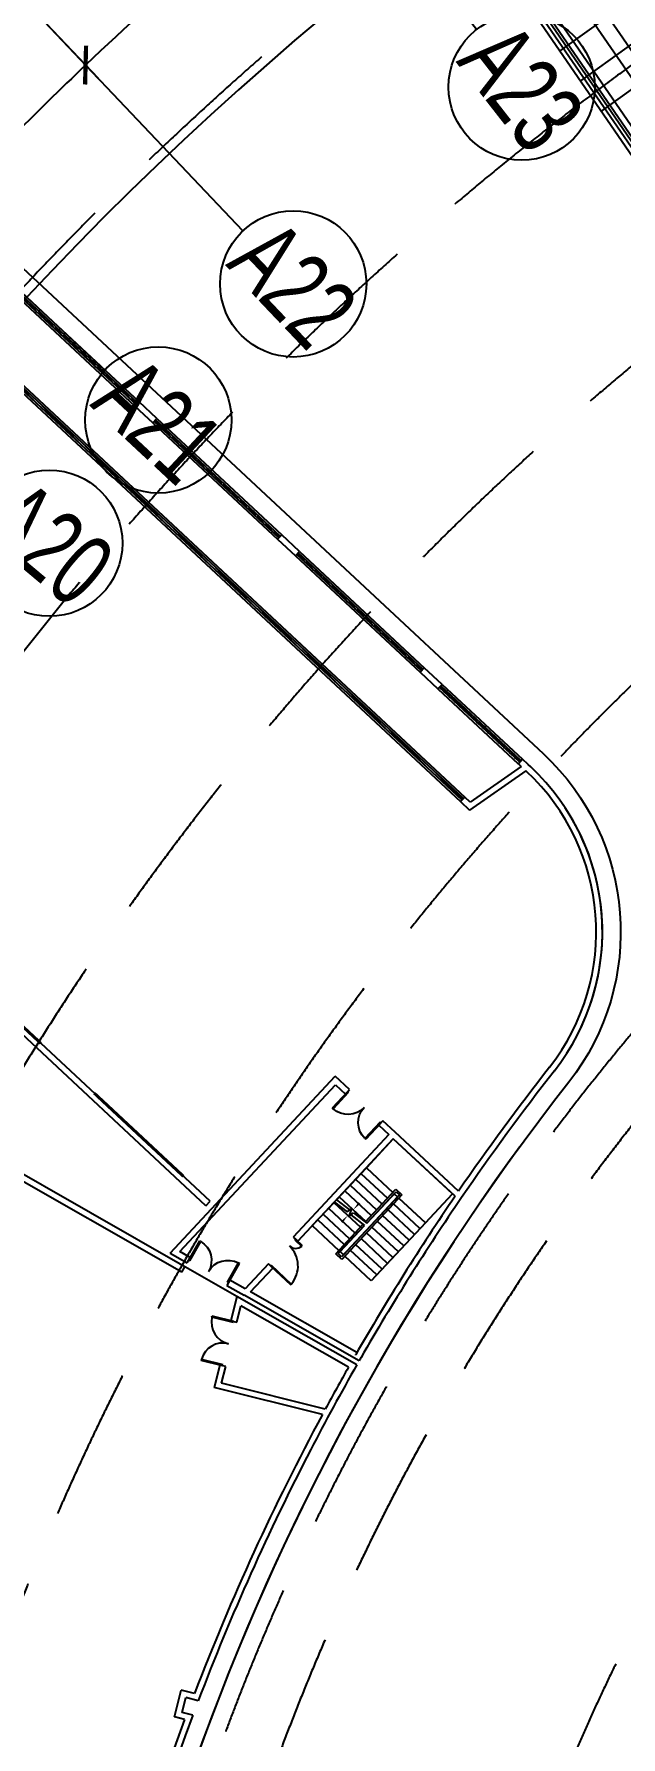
# Model space of a CAD drawing. Extents: x 36903891 to 38126251, y 2073392 to 2924740.
# Drawn here: x 37031680 to 37050943, y 2313720 to 2369613 of the extents above; entities that cross this region are included whole.
import ezdxf
from ezdxf.enums import TextEntityAlignment as Align
from ezdxf.xclip import XClip

# ---------------------------------------------------------------- set-up
doc = ezdxf.new("R2010")
doc.units = 0
doc.header["$LTSCALE"] = 1000
doc.header["$XCLIPFRAME"] = 0
for name, pattern in [('CENTER', [2, 1.25, -0.25, 0.25, -0.25]), ('CENTER2', [28.575, 19.05, -3.175, 3.175, -3.175]), ('HIDDEN', [0.375, 0.25, -0.125])]:
    doc.linetypes.add(name, pattern=pattern)
doc.layers.get('0').update_dxf_attribs({"color": 8})
doc.layers.get('Defpoints').update_dxf_attribs({"color": 8})
for name, color, linetype in [('#幕墙线-平面', 8, 'Continuous'), ('#标注', 8, 'Continuous'), ('#虚线', 8, 'HIDDEN'), ('#轴线', 8, 'CENTER2'), ('1-WIN-1', 8, 'Continuous'), ('A-AL-E', 8, 'Continuous'), ('A-FLOR', 8, 'Continuous'), ('A-GRID', 8, 'CENTER'), ('A-STRS-HRAL', 8, 'Continuous'), ('DIM', 8, 'Continuous'), ('周边建筑', 8, 'Continuous')]:
    doc.layers.add(name, color=color, linetype=linetype)
doc.styles.add('#文字', font='jrs.shx', dxfattribs={"width": 0.7, "bigfont": 'hztxt.shx'})
doc.styles.add('JHZX', font='jrs.shx', dxfattribs={"width": 0.6, "bigfont": 'jhz.shx'})
doc.dimstyles.new('JZBZ-600', dxfattribs={"dimscale": 600, "dimtxt": 3, "dimasz": 1.5, "dimexe": 1, "dimexo": 1, "dimgap": 0.5, "dimtad": 1, "dimdec": 0, "dimdsep": 46, "dimtxsty": 'JHZX', "dimblk1": 'ARCHTICK', "dimblk2": 'ARCHTICK', "dimsah": 1, "dimcen": 0, "dimclrd": 1, "dimclre": 1, "dimclrt": 2, "dimadec": 1, "dimazin": 2, "dimtfac": 1, "dimtdec": 0, "dimtix": 1, "dimtmove": 0, "dimatfit": 3, "dimfxl": 1, "dimtolj": 1, "dimlwd": -1, "dimlwe": -1, "dimarcsym": 1})

# ---------------------------------------------------------------- blocks, each defined once
blk = doc.blocks.new('_ARCHTICK')
at = {"color": 0, "linetype": 'ByBlock', "const_width": 0.15}
blk.add_lwpolyline([(-0.5, -0.5), (0.5, 0.5)], dxfattribs=at)
blk = doc.blocks.new('*D127')
at = {"layer": '#标注', "transparency": 16777216}
for p, q in [((36703702, 3017080), (36711398, 3007230)), ((36694618, 3009252), (36703223, 3000185))]:
    blk.add_line(p, q, dxfattribs=at)
blk.add_arc((36780595, 2918663), 112993, 128.00018, 133.50364, dxfattribs=at)
at = {"layer": 'Defpoints', "color": 0, "transparency": 16777216}
for p in [(36703333, 3017553), (36694205, 3009687), (36708214, 3005430), (36780595, 2918663)]:
    blk.add_point(p, dxfattribs=at)
at = {"layer": '#标注', "transparency": 16777216, "xscale": 900, "yscale": 900, "zscale": 900}
for p, rotation in [((36711029, 3007702), 38.00018233427483), ((36702810, 3000620), 223.5036351110636)]:
    blk.add_blockref('_ARCHTICK', p, dxfattribs=dict(at, rotation=rotation))
at = {"layer": '#标注', "transparency": 16777216, "insert": (36706051, 3005169), "char_height": 1800, "attachment_point": 5, "rotation": 40.7519, "style": 'JHZX'}
blk.add_mtext('\\A1;5.5°', dxfattribs=at)
blk = doc.blocks.new('*D134')
at = {"layer": '#标注', "transparency": 16777216}
for p, q in [((36703702, 3017080), (36713863, 3004073)), ((36670314, 2860018), (36684887, 2867766))]:
    blk.add_line(p, q, dxfattribs=at)
blk.add_arc((36780593, 2918654), 108993, 127.99706, 208, dxfattribs=at)
at = {"layer": 'Defpoints', "color": 0, "transparency": 16777216}
for p in [(36703333, 3017553), (36682082, 2965294), (36780593, 2918654), (36669784, 2859736)]:
    blk.add_point(p, dxfattribs=at)
at = {"layer": '#标注', "transparency": 16777216, "xscale": 900, "yscale": 900, "zscale": 900}
for p, rotation in [((36713494, 3004546), 37.99705879158983), ((36684357, 2867485), 297.9999999999915)]:
    blk.add_blockref('_ARCHTICK', p, dxfattribs=dict(at, rotation=rotation))
at = {"layer": '#标注', "transparency": 16777216, "insert": (36672808, 2941567), "char_height": 1800, "attachment_point": 5, "rotation": 77.9985, "style": 'JHZX'}
blk.add_mtext('\\A1;80°', dxfattribs=at)
blk = doc.blocks.new('*D149')
at = {"layer": '#标注', "transparency": 16777216}
for p, q in [((36694622, 3009249), (36703226, 3000181)), ((36689257, 3003837), (36698398, 2995312))]:
    blk.add_line(p, q, dxfattribs=at)
blk.add_arc((36780593, 2918654), 112993, 133.5, 136.99624, dxfattribs=at)
at = {"layer": 'Defpoints', "color": 0, "transparency": 16777216}
for p in [(36694209, 3009684), (36688818, 3004246), (36701162, 2999018), (36780593, 2918654)]:
    blk.add_point(p, dxfattribs=at)
at = {"layer": '#标注', "transparency": 16777216, "xscale": 900, "yscale": 900, "zscale": 900}
for p, rotation in [((36702813, 3000617), 43.50000000012503), ((36697960, 2995721), 226.9962407217666)]:
    blk.add_blockref('_ARCHTICK', p, dxfattribs=dict(at, rotation=rotation))
at = {"layer": '#标注', "transparency": 16777216, "insert": (36699497, 2999051), "char_height": 1800, "attachment_point": 5, "rotation": 45.2481, "style": 'JHZX'}
blk.add_mtext('\\A1;3.5°', dxfattribs=at)
blk = doc.blocks.new('*U49')
blk.add_line((20, 0), (0, 0))
blk.add_circle((24, 0), 4)
at = {"style": 'JHZX', "width": 0.75}
blk.add_attdef('AXES', text='', height=4, dxfattribs=at).set_placement((24, 0), align=Align.MIDDLE_CENTER)
blk = doc.blocks.new('*D53')
at = {"layer": '#标注', "transparency": 16777216}
for p, q in [((36709851, 3021595), (36719200, 3007992)), ((36869683, 3006201), (36857910, 2994633))]:
    blk.add_line(p, q, dxfattribs=at)
blk.add_arc((36780595, 2918663), 108993, 44.49706, 124.5, dxfattribs=at)
at = {"layer": 'Defpoints', "color": 0, "transparency": 16777216}
for p in [(36709511, 3022089), (36815783, 3021819), (36870111, 3006621), (36780595, 2918663)]:
    blk.add_point(p, dxfattribs=at)
at = {"layer": '#标注', "transparency": 16777216, "xscale": 900, "yscale": 900, "zscale": 900}
for p, rotation in [((36718860, 3008487), 214.4999999999928), ((36858338, 2995053), 314.497058791603)]:
    blk.add_blockref('_ARCHTICK', p, dxfattribs=dict(at, rotation=rotation))
at = {"layer": '#标注', "transparency": 16777216, "insert": (36791159, 3028348), "char_height": 1800, "attachment_point": 5, "rotation": 354.4985, "style": 'JHZX'}
blk.add_mtext('\\A1;80°', dxfattribs=at)
blk = doc.blocks.new('DOTE-11')
at = {"layer": '#虚线', "ltscale": 20}
for radius, start, end in [(117100, 127.09412, 208), (109300, 127.27938, 208), (101500, 127.49316, 208), (93700, 127.74258, 208), (85900, 128.03738, 208), (78100, 128.39118, 208), (76200, 128.39118, 176.00048), (67200, 128.39118, 176.00048)]:
    blk.add_arc((36780599, 2918657), radius, start, end, dxfattribs=at)
at = {"layer": '#轴线'}
blk.add_line((36741799, 2970432), (36705958, 3022581), dxfattribs=at)
for radius, start, end in [(146600, 324.5, 183.99981), (138800, 324.5, 210.18842), (130400, 324.5, 210.32938), (127950, 324.5, 210.37401), (101500, 124.5, 127.49316)]:
    blk.add_arc((36780599, 2918657), radius, start, end, dxfattribs=at)
blk = doc.blocks.new('A$C80b62fe7')
at = {"layer": '#幕墙线-平面'}
blk.add_line((32093, 239975), (-2988, 291018), dxfattribs=at)
for points in [[(-1880, 317592), (6689, 302445, -0.411969), (6351, 301208, 0.208557), (-55297, 217895, -0.411975), (-56381, 217211), (-73371, 220978)], [(-2107, 317464), (6463, 302317, -0.411969), (6222, 301433, 0.208557), (-55550, 217954, -0.411975), (-56324, 217464), (-73315, 221231)], [(31120, 239306), (-4082, 290526, 0.032102), (-16478, 280071, 0.032102)], [(30906, 239159), (-4144, 290156, 0.031569), (-16298, 279883)]]:
    blk.add_lwpolyline(points, format="xyb", dxfattribs=at)
for radius, start, end in [(128529, 333.50225, 195.7758), (127529, 333.53985, 195.7884)]:
    blk.add_arc((71052, 188867), radius, start, end, dxfattribs=at)
blk = doc.blocks.new('DASWQE')
at = {"layer": '#幕墙线-平面', "ltscale": 10}
for points in [[(-59175, 84612), (-62221, 82422)], [(-58496, 83623), (-61541, 81433)], [(-57816, 82634), (-60862, 80444)]]:
    blk.add_lwpolyline(points, dxfattribs=at)
at = {"layer": 'DIM', "ltscale": 10}
blk.add_blockref('A$C80b62fe7', (-71047, -188863), dxfattribs=at)
blk = doc.blocks.new('$DorLib2D$00000002')
at = {"layer": '1-WIN-1'}
for p, q in [((-0.5, 0), (-0.5, 0.4875)), ((-0.475, 0.4875), (-0.5, 0.4875)), ((-0.475, 0), (-0.475, 0.4875)), ((0.475, 0), (0.475, 0.4875)), ((0.475, 0.4875), (0.5, 0.4875)), ((0.5, 0), (0.5, 0.4875)), ((-0.5, 0), (-0.475, 0)), ((0.5, 0), (0.475, 0))]:
    blk.add_line(p, q, dxfattribs=at)
for centre, start, end in [((-0.4875, 0), 0, 88.53072), ((0.4875, 0), 91.46928, 180)]:
    blk.add_arc(centre, 0.4875, start, end, dxfattribs=at)
blk = doc.blocks.new('$WINLIB2D$00000039')
for points in [[(-0.5, 0.5), (-0.5, -0.5)], [(0.5, 0.5), (-0.5, 0.5)], [(0.5, -0.5), (0.5, 0.5)], [(-0.5, 0.1667), (0.5, 0.1667)], [(-0.3839, -0.1667), (-0.448, 0.1667)], [(-0.3159, -0.1667), (-0.38, 0.1667)], [(-0.2479, -0.1667), (-0.312, 0.1667)], [(-0.1799, -0.1667), (-0.244, 0.1667)], [(-0.1119, -0.1667), (-0.176, 0.1667)], [(-0.0439, -0.1667), (-0.108, 0.1667)], [(0.0241, -0.1667), (-0.04, 0.1667)], [(0.0921, -0.1667), (0.028, 0.1667)], [(0.16, -0.1667), (0.0959, 0.1667)], [(0.228, -0.1667), (0.1639, 0.1667)], [(0.296, -0.1667), (0.2319, 0.1667)], [(0.364, -0.1667), (0.2999, 0.1667)], [(0.432, -0.1667), (0.3679, 0.1667)], [(0.5, -0.1667), (0.4359, 0.1667)], [(-0.4519, -0.1667), (-0.5, 0.0836)], [(-0.5, -0.1667), (0.5, -0.1667)], [(0.5, -0.5), (-0.5, -0.5)]]:
    blk.add_lwpolyline(points)
blk = doc.blocks.new('$DorLib2D$00000225')
for p, q in [((0.475, -0.001), (0.475, 0.752)), ((0.475, 0.752), (0.5, 0.752)), ((0.5, -0.001), (0.5, 0.752)), ((-0.5, 0), (-0.5, 0.252)), ((-0.475, 0.252), (-0.5, 0.252)), ((-0.475, 0), (-0.475, 0.252)), ((-0.475, 0), (-0.5, 0)), ((0.475, -0.001), (0.5, -0.001))]:
    blk.add_line(p, q)
for centre, radius, start, end in [((0.505, -0.002), 0.755, 92.2493, 179.7238), ((-0.501, 0.003), 0.251, 359.7899, 84.0974)]:
    blk.add_arc(centre, radius, start, end)
blk = doc.blocks.new('123')
at = {"layer": '周边建筑'}
for p, q in [((34987736, 2911412), (35009560, 2934816)), ((34987882, 2911276), (35009706, 2934679)), ((34985557, 2912202), (34990447, 2920774)), ((34985731, 2912102), (34990686, 2920790)), ((34984756, 2910394), (34987203, 2914685)), ((35013975, 2913744), (35013430, 2913159)), ((35014121, 2913607), (35013975, 2913744)), ((35013430, 2913159), (35013576, 2913022)), ((35013576, 2913022), (35014121, 2913607)), ((34986181, 2912589), (34985861, 2912028)), ((34986181, 2912589), (34991988, 2907174)), ((34970876, 2912113), (34970957, 2912442)), ((34970957, 2912442), (34971831, 2912224)), ((34971015, 2911847), (34971103, 2912199)), ((34971103, 2912199), (34971588, 2912078)), ((34971486, 2911670), (34971588, 2912078)), ((34971723, 2911793), (34971831, 2912224)), ((34985557, 2912202), (34985731, 2912102)), ((34985861, 2912028), (34986035, 2911929)), ((34986035, 2911929), (34986229, 2912271)), ((34986229, 2912271), (34991705, 2907164)), ((34980879, 2907593), (34981764, 2911140)), ((34982501, 2910956), (34981764, 2911140)), ((34982453, 2910762), (34982501, 2910956)), ((34987736, 2911412), (34987882, 2911276)), ((34981061, 2907495), (34981909, 2910898)), ((34981909, 2910898), (34982453, 2910762)), ((34982512, 2906460), (34984756, 2910394)), ((34983957, 2910593), (34983908, 2910399)), ((34983908, 2910399), (34984452, 2910264)), ((34984756, 2910394), (34983957, 2910593)), ((34985118, 2910725), (34984795, 2910159)), ((34985008, 2910128), (34985292, 2910626)), ((34985292, 2910626), (34985118, 2910725)), ((34982437, 2906733), (34984452, 2910264)), ((34982642, 2906386), (34984795, 2910159)), ((34982915, 2906460), (34984906, 2909950)), ((34984906, 2909950), (34985690, 2909218)), ((34985827, 2909365), (34985008, 2910128)), ((34985690, 2909218), (34985827, 2909365)), ((35009610, 2909063), (35009065, 2908478)), ((35009211, 2908342), (35009757, 2908927)), ((35009757, 2908927), (35009610, 2909063)), ((34986704, 2908546), (34986568, 2908400)), ((34986568, 2908400), (34989932, 2905263)), ((34990068, 2905409), (34986704, 2908546)), ((35009065, 2908478), (35009211, 2908342)), ((34987080, 2907923), (34986268, 2907052)), ((34987270, 2907745), (34986458, 2906875)), ((34987460, 2907568), (34986649, 2906698)), ((34987080, 2907923), (34987856, 2907199)), ((34985974, 2906957), (34986158, 2907155)), ((34986059, 2906960), (34986161, 2907070)), ((34986227, 2907008), (34986125, 2906899)), ((34986158, 2907155), (34987126, 2906252)), ((34986161, 2907070), (34987089, 2906204)), ((34986227, 2907008), (34987089, 2906204)), ((34987650, 2907391), (34986839, 2906520)), ((34987840, 2907213), (34987029, 2906343)), ((34988031, 2907036), (34987219, 2906166)), ((34987856, 2907199), (34987533, 2906780)), ((34987929, 2907131), (34987595, 2906698)), ((34987929, 2907131), (34988981, 2906149)), ((34991705, 2907164), (34991398, 2906835)), ((34991545, 2906699), (34991988, 2907174)), ((34985272, 2905985), (34986084, 2906855)), ((34985463, 2905807), (34986274, 2906678)), ((34985653, 2905630), (34986464, 2906500)), ((34988095, 2904979), (34985974, 2906957)), ((34988092, 2905064), (34986059, 2906960)), ((34988027, 2905126), (34986125, 2906899)), ((34987435, 2906653), (34987089, 2906204)), ((34987498, 2906571), (34987163, 2906136)), ((34987641, 2906638), (34987385, 2906719)), ((34987385, 2906719), (34987498, 2906571)), ((34988221, 2906859), (34987409, 2905988)), ((34987533, 2906780), (34987641, 2906638)), ((34988411, 2906681), (34987599, 2905811)), ((34988601, 2906504), (34987789, 2905634)), ((34991398, 2906835), (34991545, 2906699)), ((34987174, 2904211), (34985272, 2905985)), ((34985843, 2905453), (34986655, 2906323)), ((34986033, 2905275), (34986845, 2906146)), ((34986223, 2905098), (34987035, 2905968)), ((34987163, 2906136), (34988129, 2905235)), ((34987163, 2906136), (34988195, 2905174)), ((34987200, 2906184), (34988279, 2905177)), ((34988791, 2906327), (34987980, 2905456)), ((34988981, 2906149), (34988170, 2905279)), ((34988981, 2906149), (34988170, 2905279)), ((34989932, 2905263), (34988981, 2906149)), ((34986413, 2904921), (34987225, 2905791)), ((34986604, 2904743), (34987415, 2905614)), ((34986794, 2904566), (34987605, 2905436)), ((34990375, 2905738), (34990068, 2905409)), ((34990147, 2905200), (34990522, 2905602)), ((34990522, 2905602), (34990375, 2905738)), ((34986984, 2904389), (34987795, 2905259)), ((34987174, 2904211), (34987986, 2905082)), ((34987986, 2905082), (34987174, 2904211)), ((34988129, 2905235), (34988027, 2905126)), ((34988044, 2903238), (34989932, 2905263)), ((34988195, 2905174), (34988092, 2905064)), ((34988279, 2905177), (34988095, 2904979)), ((34988125, 2903325), (34989932, 2905263)), ((34988211, 2903124), (34990147, 2905200)), ((34987174, 2904211), (34988125, 2903325)), ((35005246, 2904382), (35004700, 2903797)), ((35004846, 2903661), (35005392, 2904246)), ((35005392, 2904246), (35005246, 2904382)), ((35004700, 2903797), (35004846, 2903661)), ((35000999, 2903054), (35000723, 2902758)), ((35002013, 2900916), (35000723, 2902758)), ((35000979, 2902740), (35001145, 2902918)), ((35002152, 2901065), (35000979, 2902740)), ((35001145, 2902918), (35000999, 2903054)), ((35001990, 2900891), (35002013, 2900916)), ((35002241, 2901160), (35002152, 2901065)), ((35002214, 2900839), (35002387, 2901024)), ((35002387, 2901024), (35002241, 2901160)), ((35002136, 2900754), (35002214, 2900839))]:
    blk.add_line(p, q, dxfattribs=at)
for points, format in [([(34994768, 2952551, -0.066668), (35023206, 2934936, -0.432715), (35023979, 2923298), (35002575, 2900345, -0.3894), (34991787, 2899506, 0.164544), (34944222, 2916271)], "xyb"), ([(34986558, 2907554, 0, 0, 0), (34987414, 2906756, 0, 80, 0), (34987195, 2906961, 0, 0, 0)], "xyseb"), ([(34985604, 2906530, 0, 0, 0), (34988076, 2904225, 0, 0, 0), (34989030, 2905249, 0, 0, 0), (34987604, 2906579, 0, 80, 0), (34987824, 2906374, 0, 0, 0)], "xyseb")]:
    blk.add_lwpolyline(points, format=format, dxfattribs=at)
at = {"layer": '周边建筑', "const_width": 100}
for points in [[(34995794, 2919760), (34993066, 2916834)], [(34991429, 2915079), (34988701, 2912154)]]:
    blk.add_lwpolyline(points, dxfattribs=at)
at = {"layer": '周边建筑'}
for centre, radius, start, end in [((34943222, 2837577), 79300, 69.48328, 86.13558), ((34943222, 2837577), 79500, 69.6448, 86.00084), ((34943222, 2837577), 78700, 53.84029, 89.27195), ((34943222, 2837577), 79300, 62.58674, 69.11954), ((34943222, 2837577), 79500, 61.72709, 68.99173), ((34943223, 2837578), 79299, 60.29999, 62.58675), ((34943223, 2837578), 79499, 60.44413, 61.57831), ((34943223, 2837578), 79499, 60.10289, 60.11959), ((34943222, 2837577), 79500, 55.6816, 60.10289), ((34943223, 2837578), 79299, 60.10287, 60.19162), ((34943222, 2837577), 79300, 55.61963, 60.10288), ((34943222, 2837577), 79500, 51.89625, 55.53582), ((34943222, 2837577), 79300, 51.89625, 55.61963), ((34996724, 2905801), 7200, 231.8963, 317), ((34996724, 2905801), 7400, 231.8963, 317), ((34996724, 2905801), 7400, 244.3204, 305.3328)]:
    blk.add_arc(centre, radius, start, end, dxfattribs=at)
for name, p, xscale, yscale, zscale, rotation in [('$WINLIB2D$00000039', (35010848, 2913469), 28668.06737196897, 200, 28668.06737196897, 47.00000000000413), ('$WINLIB2D$00000039', (35015958, 2915723), 5600.101770677417, 200.0000000000001, 5600.101770677417, 47.00000000000387), ('$WINLIB2D$00000039', (35011593, 2911043), 5600.101770677417, 200.0000000000001, 5600.101770677417, 47.00000000000366), ('$DorLib2D$00000002', (34983205, 2910678), 1500, 1500, 1500, 346.0000000000009), ('$DorLib2D$00000002', (34985576, 2911327), -1500, 1500, 1500, 240.3000000056599), ('$DorLib2D$00000225', (34986197, 2908882), 1200, 1200, -1200, 137.0000000000592), ('$WINLIB2D$00000039', (35007228, 2906362), 5600.101770677416, 200, 5600.101770677416, 47.00000000000457), ('$DorLib2D$00000002', (34990960, 2906219), -1500, 1500, 200, 47.00000000000814), ('$WINLIB2D$00000039', (35003543, 2902411), 3606.300964139128, 200, 3606.300964139128, 47.00000000000502)]:
    blk.add_blockref(name, p, dxfattribs=dict(at, xscale=xscale, yscale=yscale, zscale=zscale, rotation=rotation))
blk = doc.blocks.new('A$C216ef243')
at = {"layer": '周边建筑', "ltscale": 5}
for radius, start, end in [(65000, 322.26362, 219.12201), (64800, 128.43776, 178)]:
    blk.add_arc((0, 0), radius, start, end, dxfattribs=at)
at = {"layer": '周边建筑', "ltscale": 2}
blk.add_arc((0, 0), 64650, 128.44386, 178, dxfattribs=at)
at = {"layer": '周边建筑'}
for radius, start, end in [(64450, 128.45918, 178.1778), (64650, 128.44691, 169.84191), (60400, 132.02814, 216)]:
    blk.add_arc((0, 0), radius, start, end, dxfattribs=at)
blk = doc.blocks.new('CXVFG')
at = {"layer": 'A-AL-E'}
blk.add_line((39254354.9, 2040201.5), (39219273.9, 2091244.7), dxfattribs=at)
for points in [[(39221393, 2118520.2), (39229962.7, 2103372.9, -0.4119686), (39229647.1, 2102217.8, 0.2085568), (39167970.4, 2018866.5, -0.411975), (39166958, 2018227), (39149967.2, 2021994)], [(39221218.9, 2118421.7), (39229788.6, 2103274.4, -0.4119686), (39229547.3, 2102391.1, 0.2085568), (39167775.5, 2018911.3, -0.411975), (39167001.3, 2018422.3), (39150010.4, 2022189.3)], [(39254231.3, 2040116.6), (39219181.6, 2091114.1, 0.0315686), (39207027.9, 2080841.2)], [(39235858.4, 2018119.2, 0.3240837), (39249243, 1943050.2)]]:
    blk.add_lwpolyline(points, format="xyb", dxfattribs=at)
at = {"layer": 'A-STRS-HRAL'}
blk.add_lwpolyline([(39224834.9, 2098890.7, 0.1968207), (39168311.5, 2018788.2, -0.2921177), (39167389.9, 2017882.8, -0.0004314), (39167438.5, 2018101.9, 0.2670598), (39168116.6, 2018833, -0.1968208), (39224727.4, 2099059.3)], format="xyb", close=True, dxfattribs=at)
blk.add_lwpolyline([(39220360.9, 2090369.2), (39254237.9, 2041077.9, 0.0007696), (39254080.3, 2040954.1), (39220199.9, 2090250.5, -0.0004007), (39220360.9, 2090369.2)], format="xyb", dxfattribs=at)
at = {"rotation": 89.99999985381737}
blk.add_blockref('123', (42131954.6, -32953397.2), dxfattribs=at)
at = {"layer": '周边建筑'}
blk.add_blockref('A$C216ef243', (39294377.2, 1989825.2), dxfattribs=at)
blk = doc.blocks.new('ZW-5001')
at = {"layer": '#标注'}
ref = blk.add_blockref('*U49', (36708260.1, 3011244.2), dxfattribs=dict(at, xscale=599.9999999999999, yscale=599.9999999999999, rotation=307.9976150771129))
ref.add_attrib('AXES', 'A23', dxfattribs={"layer": '0', "height": 2400, "rotation": 307.99762, "style": '#文字', "width": 0.7}).set_placement((36717125.1, 2999896.5), align=Align.MIDDLE_CENTER)
ref = blk.add_blockref('*U49', (36699715.4, 3003881.2), dxfattribs=dict(at, xscale=599.9999999999997, yscale=599.9999999999997, rotation=313.5000651485427))
ref.add_attrib('AXES', 'A22', dxfattribs={"layer": '0', "height": 2400, "rotation": 313.50007, "style": '#文字', "width": 0.7}).set_placement((36709627.7, 2993435.8), align=Align.MIDDLE_CENTER)
ref = blk.add_blockref('*U49', (36694668.8, 2998790.1), dxfattribs=dict(at, xscale=600, yscale=600, rotation=316.9962407217689))
ref.add_attrib('AXES', 'A21', dxfattribs={"layer": '0', "height": 2400, "rotation": 316.99624, "style": '#文字', "width": 0.7}).set_placement((36705199.6, 2988968.7), align=Align.MIDDLE_CENTER)
ref = blk.add_blockref('*U49', (36690589.6, 2994182.1), dxfattribs=dict(at, xscale=600, yscale=600, rotation=319.9980076364204))
ref.add_attrib('AXES', 'A20', dxfattribs={"layer": '0', "height": 2400, "rotation": 319.99801, "style": '#文字', "width": 0.7}).set_placement((36701620.4, 2984925.6), align=Align.MIDDLE_CENTER)
for base, center, p1, p2, picture, middle in [((36815783.2, 3021819.5), (36780594.8, 2918662.6), (36870111.4, 3006621.3), (36709511.5, 3022089.5), '*D53', (36791159.2, 3028348.4)), ((36682082.4, 2965294), (36780592.7, 2918654.1), (36703333, 3017552.5), (36669783.8, 2859736), '*D134', (36672807.9, 2941567.4)), ((36708214.1, 3005429.8), (36780594.8, 2918662.6), (36703333, 3017552.5), (36694205, 3009686.8), '*D127', (36706051, 3005169.1)), ((36701162.2, 2999017.8), (36780592.7, 2918654.1), (36694208.7, 3009683.8), (36688818.3, 3004246.5), '*D149', (36699496.9, 2999050.6))]:
    dim = blk.add_angular_dim_3p(base=base, center=center, p1=p1, p2=p2, dimstyle='JZBZ-600', override={"dimclrd": 256, "dimclre": 256, "dimclrt": 256}, dxfattribs=at)
    dim.commit()
    dim.dimension.update_dxf_attribs({"geometry": picture, "text_midpoint": middle})
blk = doc.blocks.new('FDGFH')
at = {"layer": 'A-FLOR'}
blk.add_blockref('ZW-5001', (-36780599, -2918657), dxfattribs=at)
at = {"layer": 'A-GRID'}
blk.add_blockref('DOTE-11', (-36780599, -2918657), dxfattribs=at)
blk = doc.blocks.new('JUTEWR')
at = {"layer": 'A-STRS-HRAL'}
blk.add_blockref('DASWQE', (36747505, 2929437), dxfattribs=at)
at = {"layer": 'DIM'}
for name, p in [('FDGFH', (36747510, 2929431)), ('CXVFG', (-2546868, 939616))]:
    blk.add_blockref(name, p, dxfattribs=at)

msp = doc.modelspace()

# ---------------------------------------------------------------- block references
at = {"layer": 'DIM'}
ref = msp.add_blockref('JUTEWR', (363648.3, -642797.5), dxfattribs=at)
XClip(ref).set_block_clipping_path([(36540243.0880557299, 2702892.0700622862), (36938694.1744792983, 3117037.741362222)])

doc.saveas('drawing.dxf')
